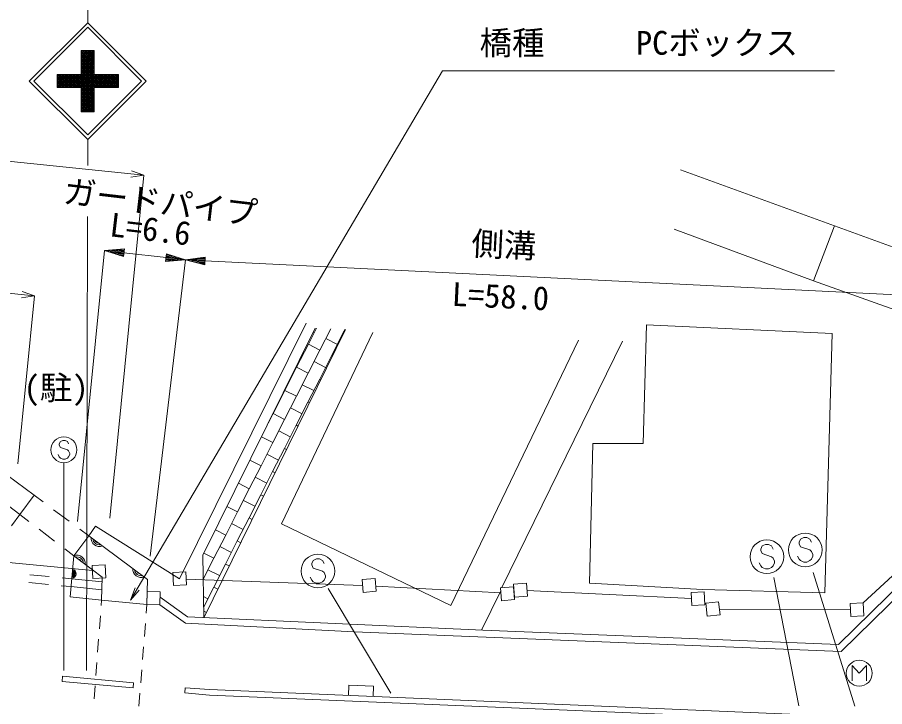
# Model space of a CAD drawing. Units: millimetres, scale not verified. Extents: x 40000 to 680000, y 20000 to 380000.
# Drawn here: x 214576 to 281386, y 296639 to 349765 of the extents above; entities that cross this region are included whole.
import ezdxf
from ezdxf.enums import TextEntityAlignment as Align

# ---------------------------------------------------------------- set-up
doc = ezdxf.new("R2010")
doc.units = ezdxf.units.MM
doc.header["$LTSCALE"] = 1000
for name, color, linetype, lineweight in [('M-BGD', 7, 'Continuous', 13), ('M-BGD-EXST', 7, 'Continuous', 13), ('M-BMK-ROW', 30, 'Continuous', 13), ('M-STR-HTXT', 7, 'Continuous', 13), ('M-STR-STR1', 1, 'Continuous', 13), ('M-STR-STRC', 7, 'Continuous', 13), ('M-STR-STRD', 7, 'Continuous', 13)]:
    doc.layers.add(name, color=color, linetype=linetype, lineweight=lineweight)
doc.styles.add('ＭＳ ゴシック', font='')
doc.styles.get('ＭＳ ゴシック').set_extended_font_data('MS Gothic')

# ---------------------------------------------------------------- blocks, each defined once
blk = doc.blocks.new('open_arrow')
at = {"color": 0, "linetype": 'Continuous', "lineweight": -2}
blk.add_lwpolyline([(7.5, 1.25), (0, 0), (7.5, -1.25)], dxfattribs=at)

msp = doc.modelspace()

# ---------------------------------------------------------------- linework, layer by layer
at = {"layer": 'M-BGD'}
for p, q in [((265668, 338004), (277521, 333686)), ((265160, 333432), (275913, 329452)), ((275913, 329452), (277521, 333686)), ((277521, 333686), (285178, 330891)), ((275913, 329452), (283779, 326652)), ((227073, 306503), (236818, 326197)), ((228867, 308327), (237516, 325804)), ((239849, 325702), (228942, 303494)), ((236997, 324576), (237621, 325800)), ((237451, 325467), (237370, 325509)), ((237888, 324122), (238719, 325752)), ((238779, 323668), (239687, 325450)), ((239687, 325450), (239816, 325704)), ((239718, 325435), (239687, 325450)), ((239233, 324559), (238342, 325013)), ((247972, 304443), (257794, 324880)), ((251897, 305810), (261181, 324796)), ((236089, 322794), (236997, 324576)), ((236980, 322340), (237888, 324122)), ((237888, 324122), (236997, 324576)), ((236543, 323685), (236483, 323716)), ((237871, 321886), (238779, 323668)), ((238836, 323640), (238779, 323668)), ((235181, 321012), (236089, 322794)), ((236980, 322340), (236089, 322794)), ((238325, 322777), (237434, 323231)), ((236072, 320558), (236980, 322340)), ((235635, 321903), (235595, 321924)), ((237417, 320995), (236526, 321449)), ((236963, 320104), (237871, 321886)), ((237954, 321844), (237871, 321886)), ((234273, 319230), (235181, 321012)), ((236072, 320558), (235181, 321012)), ((234727, 320121), (234708, 320131)), ((235164, 318776), (236072, 320558)), ((236055, 318322), (236963, 320104)), ((237072, 320049), (236963, 320104)), ((236509, 319213), (235618, 319667)), ((233898, 318493), (234273, 319230)), ((234256, 316994), (235164, 318776)), ((235164, 318776), (234273, 319230)), ((235147, 316540), (236055, 318322)), ((236191, 318253), (236055, 318322)), ((209649, 317545), (215869, 312932)), ((234256, 316994), (233378, 317442)), ((235601, 317431), (234710, 317885)), ((217891, 317072), (217800, 316890)), ((217800, 316890), (217800, 316799)), ((217800, 316799), (217891, 316618)), ((218072, 317163), (217891, 317072)), ((218254, 317163), (218072, 317163)), ((218436, 317072), (218254, 317163)), ((218527, 316890), (218436, 317072)), ((233348, 315212), (234256, 316994)), ((214763, 311441), (208372, 316302)), ((217800, 315890), (217709, 316072)), ((217891, 316618), (218436, 316436)), ((218436, 316436), (218527, 316345)), ((218527, 316345), (218618, 316163)), ((218618, 316072), (218527, 315890)), ((218618, 316163), (218618, 316072)), ((234693, 315649), (233802, 316103)), ((234239, 314758), (235147, 316540)), ((235309, 316458), (235147, 316540)), ((217891, 315799), (217800, 315890)), ((218072, 315708), (217891, 315799)), ((218254, 315708), (218072, 315708)), ((218436, 315799), (218254, 315708)), ((218527, 315890), (218436, 315799)), ((233348, 315212), (232490, 315649)), ((232440, 313430), (233348, 315212)), ((233331, 312976), (234239, 314758)), ((234427, 314663), (234239, 314758)), ((233785, 313867), (232894, 314321)), ((231532, 311648), (232440, 313430)), ((232440, 313430), (231603, 313857)), ((214763, 311441), (215869, 312932)), ((215869, 312932), (216565, 312416)), ((232423, 311194), (233331, 312976)), ((233545, 312867), (233331, 312976)), ((231532, 311648), (230716, 312064)), ((232877, 312085), (231986, 312539)), ((214115, 310567), (214763, 311441)), ((215453, 310916), (214763, 311441)), ((217369, 311820), (218573, 310926)), ((230624, 309866), (231532, 311648)), ((231969, 310303), (231078, 310757)), ((231515, 309412), (232423, 311194)), ((232664, 311072), (232423, 311194)), ((217443, 309402), (216249, 310310)), ((219377, 310331), (220073, 309814)), ((220073, 309814), (220609, 310537)), ((220609, 310537), (227073, 306503)), ((230624, 309866), (229829, 310271)), ((218929, 308272), (220073, 309814)), ((220073, 309814), (224607, 306452)), ((229716, 308084), (230624, 309866)), ((230607, 307630), (231515, 309412)), ((231782, 309277), (231515, 309412)), ((218929, 308272), (218239, 308797)), ((231061, 308521), (230170, 308975)), ((220360, 307183), (218929, 308272)), ((228942, 303494), (228867, 308327)), ((228896, 306473), (229716, 308084)), ((229716, 308084), (228942, 308479)), ((229700, 305848), (230607, 307630)), ((230900, 307481), (230607, 307630)), ((215529, 306809), (217021, 306661)), ((220360, 307183), (221110, 306613)), ((230154, 306739), (229262, 307193)), ((215473, 306212), (216966, 306063)), ((218016, 306562), (218769, 306487)), ((218767, 306487), (221100, 306255)), ((221110, 306613), (221059, 304859)), ((224607, 306452), (224551, 304522)), ((277837, 301424), (283118, 306613)), ((278036, 300903), (283637, 306394)), ((217961, 305964), (218713, 305889)), ((218713, 305889), (221082, 305654)), ((224551, 304522), (224580, 305522)), ((224580, 305522), (225579, 305493)), ((225551, 304493), (225579, 305493)), ((228929, 304336), (229700, 305848)), ((230018, 305686), (229700, 305848)), ((250343, 302528), (251817, 305575)), ((267361, 305661), (276788, 305405)), ((276336, 305407), (276371, 305421)), ((225567, 305072), (227692, 303550)), ((229246, 304957), (228917, 305125)), ((224551, 304522), (225551, 304493)), ((225551, 304493), (227521, 303082)), ((229137, 303890), (228934, 303994)), ((227692, 303550), (250446, 302533)), ((227521, 303082), (240521, 302412)), ((240521, 302412), (278036, 300903)), ((250446, 302533), (277837, 301424)), ((218057, 298987), (218020, 298589)), ((223496, 298078), (223534, 298476)), ((227478, 297697), (227515, 298096)), ((240121, 298302), (240096, 297503)), ((241999, 298228), (240121, 298302)), ((241974, 297423), (241999, 298228))]:
    msp.add_line(p, q, dxfattribs=at)
for points in [[(276788, 305405), (277352, 325388), (263043, 326066), (262789, 316922), (258895, 316922), (258641, 306169), (267361, 305661)], [(247972, 304443), (234934, 310741), (241961, 325473)], [(221070, 304858), (218641, 305093), (218929, 308272)]]:
    msp.add_lwpolyline(points, dxfattribs=at)
msp.add_circle((218163, 316436), 1000, dxfattribs=at)
for centre, radius, start, end in [((220904, 309635), 654, 176.2162, 290.65804), ((220904, 309635), 523, 186.02744, 280.8468), ((220904, 309635), 392, 207.90389, 258.97035), ((219153, 307657), 654, 355.52302, 109.96486), ((219153, 307657), 523, 5.33426, 100.15362), ((219153, 307657), 392, 27.21071, 78.27717), ((218750, 306895), 354, 273.61096, 76.01614), ((218750, 306895), 283, 275.835, 73.7921), ((218750, 306895), 212, 279.58133, 70.04578), ((218750, 306895), 142, 287.29306, 62.33405), ((218750, 306895), 100, 297.61072, 52.01639), ((224117, 307252), 654, 176.2162, 290.65804), ((224117, 307252), 523, 186.02744, 280.8468), ((224117, 307252), 392, 207.90389, 258.97035)]:
    msp.add_arc(centre, radius, start, end, dxfattribs=at)
at = {"layer": 'M-BGD-EXST'}
for p, q in [((278880, 298617), (278880, 299817)), ((278880, 299817), (279430, 299217)), ((279430, 299217), (279980, 299817)), ((279980, 299817), (279980, 298617))]:
    msp.add_line(p, q, dxfattribs=at)
msp.add_circle((279430, 299217), 1000, dxfattribs=at)
at = {"layer": 'M-BMK-ROW'}
for p, q in [((220363, 307127), (209337, 308178)), ((220345, 307511), (221344, 307557)), ((220392, 306512), (220345, 307511)), ((221344, 307557), (221390, 306558)), ((226548, 306978), (227547, 307027)), ((226598, 305979), (226548, 306978)), ((227547, 307027), (227597, 306029)), ((281989, 306729), (279733, 304642)), ((221390, 306558), (220392, 306512)), ((227597, 306029), (226598, 305979)), ((241175, 305989), (227575, 306457)), ((241138, 306443), (242135, 306525)), ((241220, 305447), (241138, 306443)), ((242135, 306525), (242217, 305528)), ((252791, 306071), (253788, 306153)), ((252873, 305074), (252791, 306071)), ((253788, 306153), (253869, 305156)), ((242217, 305528), (241220, 305447)), ((251831, 305412), (242184, 305928)), ((251799, 305802), (252795, 305884)), ((251880, 304805), (251799, 305802)), ((252795, 305884), (252877, 304887)), ((252833, 305554), (252823, 305551)), ((266509, 304979), (253834, 305587)), ((266480, 305426), (267478, 305489)), ((266544, 304428), (266480, 305426)), ((267478, 305489), (267542, 304491)), ((221070, 304858), (224551, 304522)), ((252877, 304887), (251880, 304805)), ((253869, 305156), (252873, 305074)), ((267602, 304606), (268596, 304717)), ((268596, 304717), (268706, 303723)), ((267542, 304491), (266544, 304428)), ((267609, 304543), (267533, 304623)), ((267712, 303612), (267602, 304606)), ((278756, 304130), (268658, 304159)), ((278734, 304596), (279733, 304642)), ((278780, 303597), (278734, 304596)), ((279733, 304642), (279779, 303643)), ((268706, 303723), (267712, 303612)), ((279779, 303643), (278780, 303597))]:
    msp.add_line(p, q, dxfattribs=at)
at = {"layer": 'M-STR-HTXT'}
for p, q in [((154980, 344703), (224326, 337597)), ((224326, 337597), (221697, 311164)), ((224326, 337597), (223306, 337450)), ((224326, 337597), (223357, 337947)), ((221297, 331798), (219219, 310901)), ((221297, 331798), (222822, 331919)), ((221297, 331798), (222752, 331323)), ((221297, 331798), (222787, 331621)), ((222780, 331562), (221588, 331703)), ((222794, 331681), (221602, 331822)), ((221879, 331608), (222773, 331502)), ((221907, 331846), (222801, 331740)), ((222766, 331442), (222170, 331513)), ((222808, 331800), (222212, 331871)), ((222461, 331418), (222759, 331383)), ((222517, 331895), (222815, 331860)), ((222752, 331323), (222822, 331919)), ((222787, 331621), (226034, 331246)), ((226069, 331543), (225999, 330948)), ((226055, 331424), (226651, 331353)), ((226360, 331448), (226062, 331484)), ((227524, 331069), (226069, 331543)), ((227524, 331069), (224817, 308228)), ((227524, 331069), (225999, 330948)), ((226304, 330972), (226006, 331007)), ((226013, 331067), (226609, 330996)), ((226914, 331020), (226020, 331126)), ((226027, 331186), (227219, 331044)), ((227524, 331069), (226034, 331245)), ((226041, 331305), (227233, 331163)), ((226942, 331258), (226048, 331365)), ((227524, 331069), (229036, 331294)), ((227524, 331069), (229007, 330695)), ((227524, 331069), (229022, 330995)), ((229019, 330935), (227820, 330994)), ((229025, 331055), (227826, 331114)), ((228117, 330919), (229016, 330875)), ((228129, 331159), (229028, 331115)), ((229013, 330815), (228414, 330845)), ((229031, 331175), (228431, 331204)), ((228710, 330770), (229010, 330755)), ((228734, 331249), (229034, 331235)), ((229007, 330695), (229036, 331294)), ((229022, 330996), (282335, 328372)), ((197004, 330235), (215905, 328298)), ((214618, 315361), (215905, 328298)), ((215905, 328298), (214885, 328151)), ((215905, 328298), (214936, 328648))]:
    msp.add_line(p, q, dxfattribs=at)
msp.add_lwpolyline([(223298, 304854), (247325, 345634), (277529, 345634)], dxfattribs=at)
at = {"layer": 'M-STR-STR1'}
for p, q in [((221070, 304858), (221037, 304433)), ((224551, 304522), (224499, 303853)), ((220975, 303636), (220898, 302639)), ((224437, 303056), (224360, 302059)), ((220836, 301841), (220759, 300844)), ((224298, 301261), (224221, 300264)), ((220698, 300046), (220620, 299049)), ((224159, 299466), (224082, 298469)), ((220559, 298252), (220482, 297255)), ((224020, 297672), (223943, 296675))]:
    msp.add_line(p, q, dxfattribs=at)
at = {"layer": 'M-STR-STRC'}
for p, q in [((219999, 366354), (219999, 349354)), ((215499, 344854), (219999, 349354)), ((215853, 344854), (219999, 349000)), ((224500, 344853), (219999, 349354)), ((224146, 344853), (219999, 349000)), ((219501, 347213), (219500, 345353)), ((219501, 347213), (220501, 347213)), ((219501, 347151), (219563, 347213)), ((219501, 347010), (219704, 347213)), ((219501, 346868), (219846, 347213)), ((219501, 346727), (219987, 347213)), ((219501, 346585), (220128, 347213)), ((219501, 346444), (220270, 347213)), ((219501, 346303), (220411, 347213)), ((220501, 346169), (219501, 347169)), ((219501, 346161), (220501, 347161)), ((220501, 346028), (219501, 347027)), ((219501, 346020), (220501, 347020)), ((220501, 345886), (219501, 346886)), ((219501, 345878), (220501, 346878)), ((220500, 345745), (219501, 346745)), ((220501, 346310), (219598, 347213)), ((220501, 346452), (219739, 347213)), ((220501, 346593), (219881, 347213)), ((220501, 346735), (220022, 347213)), ((220501, 346876), (220163, 347213)), ((220501, 347017), (220305, 347213)), ((220501, 347159), (220446, 347213)), ((220501, 347213), (220500, 345353)), ((218542, 344353), (220501, 346313)), ((218683, 344353), (220501, 346171)), ((219500, 345737), (220501, 346737)), ((219500, 345595), (220501, 346595)), ((219500, 345454), (220501, 346454)), ((220500, 345603), (219501, 346603)), ((220500, 345462), (219501, 346462)), ((221468, 344353), (219501, 346320)), ((221326, 344353), (219501, 346179)), ((218824, 344353), (220501, 346030)), ((218966, 344353), (220501, 345888)), ((219107, 344353), (220500, 345747)), ((219249, 344353), (220500, 345605)), ((219390, 344353), (220500, 345464)), ((220902, 344353), (219500, 345755)), ((220761, 344353), (219500, 345614)), ((220619, 344353), (219500, 345472)), ((221185, 344353), (219501, 346038)), ((221043, 344353), (219501, 345896)), ((215499, 344854), (219999, 340353)), ((215853, 344854), (219999, 340706)), ((217640, 345353), (217640, 344353)), ((217640, 345353), (219500, 345353)), ((218639, 344353), (217640, 345353)), ((217640, 345290), (217703, 345353)), ((217640, 345149), (217844, 345353)), ((217640, 345007), (217986, 345353)), ((217640, 344866), (218127, 345353)), ((217640, 344724), (218269, 345353)), ((217640, 344583), (218410, 345353)), ((217640, 344442), (218552, 345353)), ((218498, 344353), (217640, 345212)), ((218356, 344353), (217640, 345070)), ((218215, 344353), (217640, 344929)), ((218073, 344353), (217640, 344787)), ((217693, 344353), (218693, 345353)), ((218781, 344353), (217781, 345353)), ((217834, 344353), (218834, 345353)), ((218922, 344353), (217922, 345353)), ((217976, 344353), (218976, 345353)), ((219063, 344353), (218063, 345353)), ((218117, 344353), (219117, 345353)), ((219205, 344353), (218205, 345353)), ((218259, 344353), (219259, 345353)), ((219346, 344353), (218346, 345353)), ((218400, 344353), (219400, 345353)), ((219488, 344353), (218488, 345353)), ((220500, 343483), (218629, 345353)), ((220500, 343624), (218771, 345353)), ((220500, 343766), (218912, 345353)), ((220500, 343907), (219053, 345353)), ((220500, 344048), (219195, 345353)), ((220500, 344190), (219336, 345353)), ((220500, 344331), (219478, 345353)), ((219500, 344322), (220531, 345353)), ((219500, 344181), (220673, 345353)), ((219500, 344039), (220814, 345353)), ((219500, 343898), (220956, 345353)), ((219500, 343756), (221097, 345353)), ((219500, 343615), (221238, 345353)), ((219500, 343473), (221380, 345353)), ((219999, 340706), (224146, 344853)), ((220000, 340353), (224500, 344853)), ((220500, 345353), (222360, 345353)), ((220521, 344353), (221521, 345353)), ((221609, 344353), (220609, 345353)), ((220663, 344353), (221663, 345353)), ((221751, 344353), (220751, 345353)), ((220804, 344353), (221804, 345353)), ((221892, 344353), (220892, 345353)), ((220946, 344353), (221946, 345353)), ((222033, 344353), (221033, 345353)), ((221087, 344353), (222087, 345353)), ((222175, 344353), (221175, 345353)), ((221228, 344353), (222228, 345353)), ((222316, 344353), (221316, 345353)), ((221370, 344353), (222360, 345343)), ((222360, 344451), (221458, 345353)), ((221511, 344353), (222360, 345202)), ((222360, 344593), (221599, 345353)), ((221653, 344353), (222360, 345060)), ((222360, 344734), (221741, 345353)), ((221794, 344353), (222360, 344919)), ((222360, 344876), (221882, 345353)), ((221935, 344353), (222360, 344777)), ((222360, 345017), (222023, 345353)), ((222360, 345158), (222165, 345353)), ((222360, 345300), (222306, 345353)), ((222360, 345353), (222360, 344353)), ((217932, 344353), (217640, 344646)), ((217791, 344353), (217640, 344504)), ((217649, 344353), (217640, 344363)), ((217640, 344353), (219500, 344353)), ((219500, 344353), (219500, 342493)), ((220500, 343341), (219500, 344341)), ((219500, 343332), (220500, 344332)), ((220500, 343200), (219500, 344200)), ((219500, 343190), (220500, 344191)), ((220500, 344353), (222360, 344353)), ((220500, 344353), (220500, 342493)), ((222077, 344353), (222360, 344636)), ((222218, 344353), (222360, 344495)), ((220500, 343059), (219500, 344058)), ((219500, 343049), (220500, 344049)), ((220500, 342917), (219500, 343917)), ((219500, 342907), (220500, 343908)), ((220500, 342776), (219500, 343776)), ((219500, 342766), (220500, 343766)), ((220500, 342634), (219500, 343634)), ((219500, 342624), (220500, 343625)), ((220500, 342493), (219500, 343493)), ((219510, 342493), (220500, 343483)), ((220358, 342493), (219500, 343351)), ((220217, 342493), (219500, 343210)), ((220075, 342493), (219500, 343069)), ((219934, 342493), (219500, 342927)), ((219792, 342493), (219500, 342786)), ((219651, 342493), (220500, 343342)), ((219793, 342493), (220500, 343200)), ((219934, 342493), (220500, 343059)), ((220075, 342493), (220500, 342917)), ((220217, 342493), (220500, 342776)), ((219651, 342493), (219500, 342645)), ((219509, 342493), (219500, 342503)), ((219500, 342493), (220500, 342493)), ((220358, 342493), (220500, 342635)), ((220000, 340353), (220000, 338353)), ((219904, 299425), (219990, 334425)), ((218157, 299436), (218163, 315436)), ((274914, 309548), (274796, 309311)), ((275151, 309666), (274914, 309548)), ((275387, 309666), (275151, 309666)), ((275623, 309548), (275387, 309666)), ((275741, 309311), (275623, 309548)), ((271960, 309026), (271842, 308789)), ((271842, 308789), (271842, 308671)), ((271842, 308671), (271960, 308435)), ((272197, 309144), (271960, 309026)), ((272433, 309144), (272197, 309144)), ((272670, 309026), (272433, 309144)), ((272788, 308789), (272670, 309026)), ((274796, 309311), (274796, 309193)), ((274796, 309193), (274914, 308957)), ((274914, 308957), (275623, 308720)), ((275623, 308720), (275741, 308602)), ((237611, 308034), (237375, 307916)), ((237847, 308034), (237611, 308034)), ((238084, 307916), (237847, 308034)), ((271960, 308435), (272670, 308198)), ((272670, 308198), (272788, 308080)), ((272788, 308080), (272906, 307844)), ((274796, 308011), (274678, 308248)), ((274914, 307893), (274796, 308011)), ((275741, 308011), (275623, 307893)), ((275741, 308602), (275860, 308366)), ((275860, 308248), (275741, 308011)), ((275860, 308366), (275860, 308248)), ((237375, 307916), (237257, 307680)), ((237257, 307680), (237257, 307562)), ((237257, 307562), (237375, 307325)), ((238202, 307680), (238084, 307916)), ((271842, 307489), (271724, 307726)), ((271960, 307371), (271842, 307489)), ((272197, 307253), (271960, 307371)), ((272670, 307371), (272433, 307253)), ((272788, 307489), (272670, 307371)), ((272906, 307726), (272788, 307489)), ((272906, 307844), (272906, 307726)), ((275151, 307775), (274914, 307893)), ((275387, 307775), (275151, 307775)), ((275623, 307893), (275387, 307775)), ((237375, 307325), (238084, 307089)), ((238084, 307089), (238202, 306971)), ((238202, 306971), (238320, 306734)), ((238320, 306734), (238320, 306616)), ((272433, 307253), (272197, 307253)), ((279098, 296677), (275885, 306979)), ((237257, 306380), (237138, 306616)), ((237375, 306262), (237257, 306380)), ((237611, 306144), (237375, 306262)), ((237847, 306144), (237611, 306144)), ((238084, 306262), (237847, 306144)), ((238202, 306380), (238084, 306262)), ((238320, 306616), (238202, 306380)), ((274767, 296713), (272841, 306606)), ((243358, 297681), (238515, 305758))]:
    msp.add_line(p, q, dxfattribs=at)
for centre in [(275269, 308720), (272315, 308198), (237729, 307089)]:
    msp.add_circle(centre, 1300, dxfattribs=at)
at = {"layer": 'M-STR-STRD'}
for p, q in [((223534, 298476), (218057, 298987)), ((218020, 298589), (223496, 298078)), ((229388, 297956), (227515, 298096)), ((227478, 297697), (229370, 297530)), ((229370, 297530), (275290, 295611)), ((275301, 296011), (229388, 297956))]:
    msp.add_line(p, q, dxfattribs=at)

# ---------------------------------------------------------------- block references
at = {"layer": 'M-STR-HTXT', "xscale": 133, "yscale": 133, "rotation": 59.5}
msp.add_blockref('open_arrow', (223298, 304854), dxfattribs=at)

# ---------------------------------------------------------------- texts
at = {"layer": 'M-BGD', "style": 'ＭＳ ゴシック'}
msp.add_text('(駐)', height=1833, dxfattribs=at).set_placement((215063, 319747), align=Align.BOTTOM_LEFT)
at = {"layer": 'M-STR-HTXT', "style": 'ＭＳ ゴシック'}
for s, p in [('橋種', (250180, 346334)), ('PCボックス', (262225, 346334))]:
    msp.add_text(s, height=1833, dxfattribs=at).set_placement(p, align=Align.BOTTOM_LEFT)
for s, rotation, p in [('ガードパイプ', 353.32, (217993, 334940)), ('L=6.6', 353.32, (221562, 332357)), ('側溝', 357.182, (249487, 330897)), ('L=58.0', 357.249, (247986, 326987))]:
    msp.add_text(s, height=1833, rotation=rotation, dxfattribs=at).set_placement(p, align=Align.BOTTOM_LEFT)

doc.saveas('drawing.dxf')
